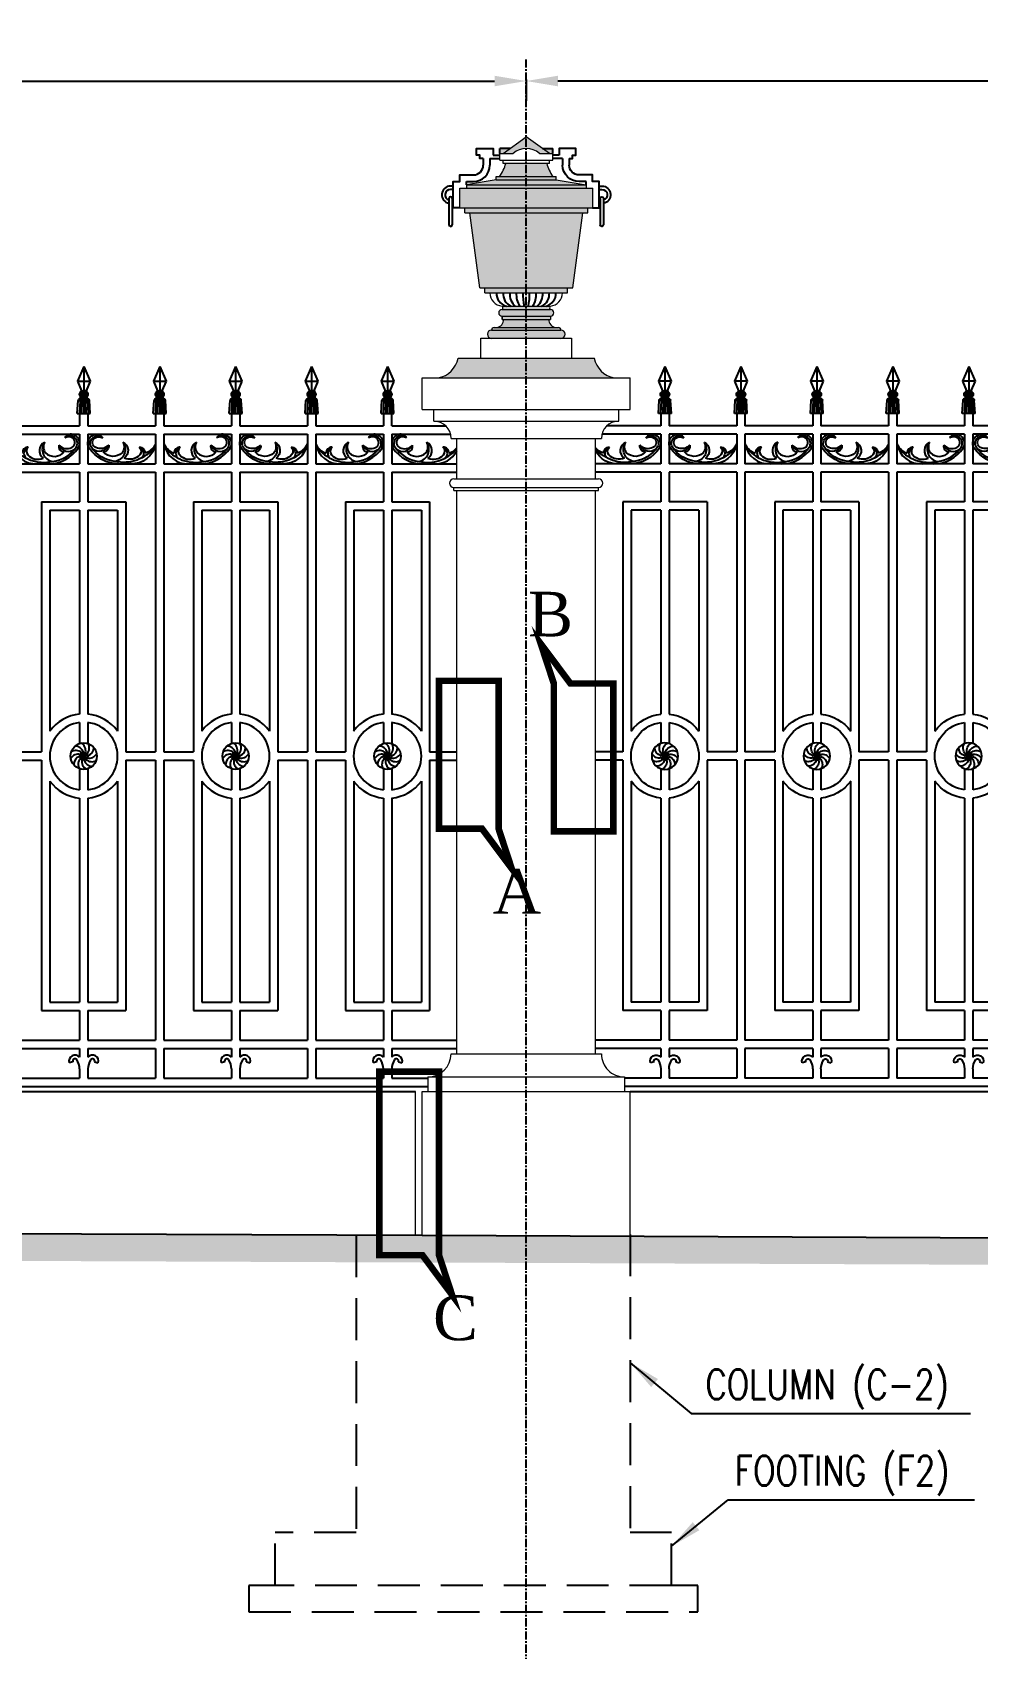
# Model space of a CAD drawing. Header units: inches. Extents: x 295786 to 300745, y 68261 to 70432.
# Drawn here: x 298873.4 to 299016.5, y 68855.1 to 69099.8 of the extents above; entities that cross this region are included whole.
import ezdxf

# ---------------------------------------------------------------- set-up
doc = ezdxf.new("R2010")
doc.units = ezdxf.units.IN
doc.header["$MEASUREMENT"] = 0
doc.linetypes.add('CENTER', pattern=[2, 1.25, -0.25, 0.25, -0.25])
doc.linetypes.add('HIDDEN', pattern=[9.525, 6.35, -3.175])
for name, color, linetype in [('A-TYP-BEAM', 3, 'Continuous'), ('A-TYP-BEAM TEXT', 2, 'Continuous'), ('A-TYP-DIM', 1, 'Continuous'), ('A-TYP-H-TEXT', 2, 'Continuous'), ('A-TYP-SECTION', 5, 'Continuous'), ('A-TYP-ST-LEAN', 1, 'Continuous'), ('arch-elevation-1', 2, 'Continuous'), ('FOOTING', 4, 'Continuous'), ('GRID', 8, 'Continuous'), ('HATCH', 7, 'Continuous'), ('LAYER5', 5, 'Continuous'), ('NO', 3, 'Continuous')]:
    doc.layers.add(name, color=color, linetype=linetype)
doc.layers.add('H252', color=252, linetype='Continuous', lineweight=9)
doc.styles.add('HADINGS', font='times.ttf')
doc.styles.add('rizwan', font='romans.shx', dxfattribs={"width": 0.75})
doc.styles.add('STYLE4', font='romans.shx')
doc.dimstyles.new('STYLE-64', dxfattribs={"dimscale": 64, "dimtxt": 0.09375, "dimasz": 0.09375, "dimexe": 0.0625, "dimexo": 0.0625, "dimgap": 0.03125, "dimtad": 1, "dimzin": 3, "dimdsep": 46, "dimlunit": 4, "dimtxsty": 'rizwan', "dimcen": 0.125, "dimdle": 4, "dimclrd": 1, "dimclre": 1, "dimclrt": 2, "dimadec": 0, "dimazin": 0, "dimtfac": 0.5, "dimtix": 1, "dimtmove": 2, "dimatfit": 3, "dimfxl": 0, "dimfrac": 1, "dimtolj": 1, "dimtzin": 3, "dimarcsym": 0})

# ---------------------------------------------------------------- blocks, each defined once
blk = doc.blocks.new('A$C5B221961')
at = {"layer": 'arch-elevation-1'}
for p, q in [((7.98, 10.2), (8.99, 10.2)), ((6.48, 9.7), (6.48, 8.7)), ((7.48, 9.7), (7.48, 8.7)), ((7.48, 9.7), (8.99, 9.7)), ((1.93, 5.52), (1.52, 5.52)), ((1.93, 5.02), (1.52, 5.02)), ((3.93, 6.2), (4.98, 6.2)), ((1.29, 3.66), (1.29, -0.34)), ((1.79, 3.66), (1.79, -0.34)), ((1.93, 3.38), (1.79, 3.38)), ((1.93, 2.88), (1.79, 2.88)), ((2.93, 2.2), (1.93, 2.2))]:
    blk.add_line(p, q, dxfattribs=at)
for points in [[(6.48, 9.7), (5.98, 9.7), (5.98, 10.2), (5.48, 10.2), (5.48, 11.2), (7.98, 11.2), (7.98, 10.2)], [(1.93, 2.2), (1.93, 6.2), (2.93, 6.2), (2.93, 7.2), (4.98, 7.2)], [(3.93, 5.7), (3.93, 6.2)]]:
    blk.add_lwpolyline(points, dxfattribs=at)
for centre, radius, start, end in [((4.98, 8.7), 2.5, 270, 0), ((4.98, 8.7), 1.5, 270, 0), ((1.52, 4.2), 1.32, 90, 260.0871), ((1.52, 4.2), 0.819, 90, 253.9029), ((1.54, 3.66), 0.25, 0, 180), ((1.54, -0.34), 0.25, 180, 0)]:
    blk.add_arc(centre, radius, start, end, dxfattribs=at)
blk = doc.blocks.new('A$C69E164E6')
at = {"layer": 'H252'}
h = blk.add_hatch(color=250, dxfattribs=at)
h.set_gradient(color1=(54, 54, 54), rotation=270, one_color=1, tint=1)
h.paths.add_polyline_path([(11.99, 35.51), (8.49, 33.01), (9.99, 33.01, -0.375), (13.99, 33.01), (15.49, 33.01)])
h = blk.add_hatch(color=250, dxfattribs=at)
h.set_gradient(color1=(54, 54, 54), rotation=270, one_color=1, tint=1)
h.paths.add_polyline_path([(15.99, 33.76), (14.44, 33.76), (15.49, 33.01), (15.99, 33.01)])
h.paths.add_polyline_path([(9.54, 33.76), (7.99, 33.76), (7.99, 33.01), (8.49, 33.01)])
h = blk.add_hatch(color=250, dxfattribs=at)
h.set_gradient(color1=(54, 54, 54), one_color=1, tint=1, name='CYLINDER')
h.paths.add_polyline_path([(16.54, 29.51), (7.43, 29.51), (7.43, 29.01), (16.54, 29.01)])
h = blk.add_hatch(color=250, dxfattribs=at)
h.set_gradient(color1=(54, 54, 54), one_color=1, tint=1, name='CYLINDER')
h.paths.add_polyline_path([(15.09, 31.51), (8.89, 31.51, -0.101697), (7.93, 29.51), (16.04, 29.51, -0.101697)])
h = blk.add_hatch(color=250, dxfattribs=at)
h.set_gradient(color1=(54, 54, 54), one_color=1, tint=1, name='CYLINDER')
h.paths.add_polyline_path([(22.05, 27.76), (21.05, 27.76), (1.93, 27.76), (1.93, 24.76), (22.05, 24.76)])
h = blk.add_hatch(color=250, dxfattribs=at)
h.set_gradient(color1=(54, 54, 54), one_color=1, tint=1, name='CURVED')
h.paths.add_polyline_path([(16.54, 29.01), (7.43, 29.01), (2.93, 28.26), (21.05, 28.26)])
h = blk.add_hatch(color=250, dxfattribs=at)
h.set_gradient(color1=(54, 54, 54), one_color=1, tint=1, name='CYLINDER')
h.paths.add_polyline_path([(21.05, 28.26), (2.93, 28.26), (2.93, 27.76), (21.05, 27.76)])
h = blk.add_hatch(color=250, dxfattribs=at)
h.set_gradient(color1=(54, 54, 54), one_color=1, tint=1, name='CYLINDER')
h.paths.add_polyline_path([(21.3, 24.76), (2.68, 24.76), (2.68, 24.01), (21.3, 24.01)])
h = blk.add_hatch(color=250, dxfattribs=at)
h.set_gradient(color1=(54, 54, 54), one_color=1, tint=1, name='CYLINDER')
h.paths.add_polyline_path([(20.54, 24.01), (3.43, 24.01), (4.95, 12.65), (19.02, 12.65)])
h = blk.add_hatch(color=250, dxfattribs=at)
h.set_gradient(color1=(54, 54, 54), one_color=1, tint=1, name='CYLINDER')
h.paths.add_polyline_path([(18.25, 12.65), (5.72, 12.65), (5.72, 11.9), (18.25, 11.9)])
h = blk.add_hatch(color=250, dxfattribs=at)
h.set_gradient(color1=(54, 54, 54), one_color=1, tint=1, name='CYLINDER')
h.paths.add_polyline_path([(15.65, 9.9), (8.32, 9.9, -0.582673), (8.32, 9.4), (15.65, 9.4, -0.582673)])
h = blk.add_hatch(color=250, dxfattribs=at)
h.set_gradient(color1=(54, 54, 54), one_color=1, tint=1, name='CYLINDER')
h.paths.add_polyline_path([(15.4, 7.9), (8.57, 7.9, -0.369842), (7.53, 6.65), (16.44, 6.65, -0.369842)])
h = blk.add_hatch(color=250, dxfattribs=at)
h.set_gradient(color1=(54, 54, 54), one_color=1, tint=1, name='CYLINDER')
h.paths.add_polyline_path([(15.65, 9.4), (8.32, 9.4, 1), (8.32, 8.4), (15.65, 8.4, 1)])
h = blk.add_hatch(color=250, dxfattribs=at)
h.set_gradient(color1=(54, 54, 54), one_color=1, tint=1, name='CYLINDER')
edge = h.paths.add_edge_path()
edge.add_arc((17.24, 5.65), 0.625, 270, 450)
edge.add_line((17.24, 6.28), (6.74, 6.28))
edge.add_arc((6.74, 5.65), 0.625, 90, 270)
edge.add_line((6.74, 5.03), (17.24, 5.03))
h = blk.add_hatch(color=250, dxfattribs=at)
h.set_gradient(color1=(54, 54, 54), one_color=1, tint=1, name='CYLINDER')
h.paths.add_polyline_path([(16.86, 6.65), (7.11, 6.65, 0.414214), (6.74, 6.28), (17.24, 6.28, 0.414214)])
h = blk.add_hatch(color=250, dxfattribs=at)
h.set_gradient(color1=(54, 54, 54), rotation=270, one_color=1, tint=1)
h.paths.add_polyline_path([(22.3, 2.03), (1.67, 2.03, -0.307023), (-1.33, -0.97), (25.3, -0.97, -0.307023)])
at = {"layer": 'NO', "lineweight": 0}
h = blk.add_hatch(color=250, dxfattribs=at)
h.set_gradient(color1=(54, 54, 54), one_color=1, tint=1, name='CYLINDER')
h.paths.add_polyline_path([(15.65, 8.4), (8.32, 8.4), (8.32, 7.9), (15.65, 7.9)])
at = {"layer": 'arch-elevation-1', "color": 1}
for p, q in [((7.99, 33.01), (7.99, 33.76)), ((9.54, 33.76), (7.99, 33.76)), ((14.44, 33.76), (15.99, 33.76)), ((15.99, 33.01), (15.99, 33.76))]:
    blk.add_line(p, q, dxfattribs=at)
at = {"layer": 'arch-elevation-1'}
for centre, radius, start, end in [((9.48, 11.84), 2, 178.3019, 255.5291), ((10.53, 11.76), 2.05, 175.9699, 244.6258), ((11.8, 11.7), 2.32, 174.8642, 230.4431), ((13.73, 11.65), 3.25, 175.5829, 212.5343), ((20.29, 11.63), 8.81, 178.2326, 191.3104), ((3.68, 11.63), 8.81, 348.6896, 1.7674), ((10.24, 11.65), 3.25, 327.4657, 4.4171), ((12.17, 11.7), 2.32, 309.5569, 5.1358), ((13.44, 11.76), 2.05, 295.3742, 4.0301), ((14.49, 11.84), 2, 284.4709, 1.6981)]:
    blk.add_arc(centre, radius, start, end, dxfattribs=at)
at = {"layer": 'NO', "lineweight": 0}
for p, q in [((8.49, 33.01), (11.99, 35.51)), ((15.49, 33.01), (11.99, 35.51)), ((7.99, 33.01), (9.99, 33.01)), ((7.99, 32.01), (7.99, 33.01)), ((7.99, 32.01), (15.99, 32.01)), ((8.49, 31.51), (8.49, 32.01)), ((13.99, 33.01), (15.99, 33.01)), ((15.49, 31.51), (15.49, 32.01)), ((15.99, 32.01), (15.99, 33.01)), ((7.43, 29.51), (16.54, 29.51)), ((7.43, 29.01), (7.43, 29.51)), ((15.49, 31.51), (8.49, 31.51)), ((16.54, 29.01), (16.54, 29.51)), ((1.93, 27.76), (22.05, 27.76)), ((1.93, 24.76), (1.93, 27.76)), ((7.43, 29.01), (2.93, 28.26)), ((2.93, 28.26), (2.93, 27.76)), ((2.93, 28.26), (21.05, 28.26)), ((7.43, 29.01), (16.54, 29.01)), ((16.54, 29.01), (21.05, 28.26)), ((21.05, 28.26), (21.05, 27.76)), ((22.05, 24.76), (22.05, 27.76)), ((1.93, 24.76), (22.05, 24.76)), ((2.68, 24.01), (2.68, 24.76)), ((21.3, 24.01), (21.3, 24.76)), ((2.68, 24.01), (21.3, 24.01)), ((4.95, 12.65), (3.43, 24.01)), ((19.02, 12.65), (20.54, 24.01)), ((4.95, 12.65), (19.02, 12.65)), ((5.72, 11.9), (5.72, 12.65)), ((18.25, 11.9), (18.25, 12.65)), ((5.72, 11.9), (18.25, 11.9)), ((8.32, 9.9), (15.65, 9.9)), ((8.32, 9.4), (15.65, 9.4)), ((8.32, 8.4), (8.32, 7.9)), ((8.32, 8.4), (15.65, 8.4)), ((8.32, 7.9), (8.32, 8.4)), ((8.32, 7.9), (15.65, 7.9)), ((15.65, 8.4), (15.65, 7.9)), ((6.74, 6.28), (17.24, 6.28)), ((6.74, 5.03), (17.24, 5.03)), ((7.11, 6.65), (16.86, 6.65))]:
    blk.add_line(p, q, dxfattribs=at)
for points in [[(5.11, 2.03), (5.11, 5.03), (18.86, 5.03), (18.86, 2.03)], [(1.67, 2.03), (22.3, 2.03)]]:
    blk.add_lwpolyline(points, dxfattribs=at)
for centre, radius, start, end in [((11.99, 30.72), 3.04, 48.8879, 131.1121), ((3.54, 32.84), 5.51, 322.809, 346.0365), ((20.43, 32.84), 5.51, 193.9635, 217.191), ((8.54, 11.95), 2.06, 181.3026, 263.813), ((8.18, 9.65), 0.287, 299.5436, 60.4564), ((15.8, 9.65), 0.287, 119.5436, 240.4564), ((15.43, 11.95), 2.06, 276.187, 358.6974), ((7.32, 7.88), 1.25, 279.7524, 0.9384), ((8.32, 8.9), 0.5, 90, 270), ((16.65, 7.88), 1.25, 179.0616, 260.2476), ((15.65, 8.9), 0.5, 270, 90), ((6.74, 5.65), 0.625, 90, 270), ((7.11, 6.28), 0.375, 90, 180), ((16.86, 6.28), 0.375, 0, 90), ((17.24, 5.65), 0.625, 270, 90), ((-2.04, 2.74), 3.78, 280.8646, 349.1354), ((26.01, 2.74), 3.78, 190.8646, 259.1354)]:
    blk.add_arc(centre, radius, start, end, dxfattribs=at)
at = {"layer": 'arch-elevation-1', "color": 1}
blk.add_blockref('A$C5B221961', (-1, 22.56), dxfattribs=at)
at = {"layer": 'arch-elevation-1', "color": 1, "xscale": -1}
blk.add_blockref('A$C5B221961', (24.97, 22.56), dxfattribs=at)
blk = doc.blocks.new('A$C6B381791')
at = {"layer": 'arch-elevation-1'}
for centre, radius, start, end in [((1448, 1472), 1473, 190.57963, 273.23104), ((1006, 1693), 1120, 206.0707, 250.01304), ((996, 644), 373, 90.49059, 180.50005), ((1217, 761), 340, 131.32576, 221.17833), ((2221, 804), 559, 115.47472, 235.04001), ((2485, 1025), 579, 150.59856, 218.0334), ((3185, 1070), 352, 169.48131, 267.62613), ((3331, 1589), 670, 222.76751, 296.15806), ((3595, 1328), 464, 68.75238, 148.82449), ((3432, 1154), 476, 56.60694, 119.54354), ((3477, 1292), 338, 296.1418, 50.133), ((3527, 1240), 571, 329.87501, 65.6305), ((1565, 1101), 826, 223.03394, 294.02366), ((961, 537), 0.0000000233, 90, 303.69007), ((2575, 1253), 800, 226.94183, 318.05409), ((2220, 2179), 2178, 270.4223, 325.76165)]:
    blk.add_arc(centre, radius, start, end, dxfattribs=at)
at = {"layer": 'arch-elevation-1', "color": 1}
for centre, radius, start, end in [((1930, 2446), 2358, 216.77388, 283.03412), ((1145, 631), 415, 111.57155, 220.59803), ((2576, 876), 736, 143.98506, 261.03363), ((2220, 2179), 2044, 276.77061, 325.76165), ((3416, 1385), 629, 203.50695, 309.23451), ((3511, 1242), 452, 330.7094, 133.85142)]:
    blk.add_arc(centre, radius, start, end, dxfattribs=at)
blk = doc.blocks.new('A$C57A04C27')
at = {"layer": 'arch-elevation-1'}
for p, q in [((13, 117.9), (-1.1, 84.7)), ((13, 117.9), (27.1, 84.7)), ((13, 117.9), (13, 63.3)), ((-1.1, 84.7), (8, 63.3)), ((-1.1, 84.7), (27.1, 84.7)), ((27.1, 84.7), (18.1, 63.3)), ((-1.3, 12.7), (0.5, 41.6)), ((6.8, 63.3), (13, 63.3)), ((6.8, 63.3), (6.8, 61)), ((6.8, 61), (13, 61)), ((6.8, 50), (13, 50)), ((6.8, 47.8), (6.8, 50)), ((6.8, 47.8), (19.2, 47.8)), ((19.2, 63.3), (13, 63.3)), ((19.2, 61), (13, 61)), ((19.2, 50), (13, 50)), ((19.2, 63.3), (19.2, 61)), ((19.2, 47.8), (19.2, 50)), ((27.4, 12.7), (25.6, 41.6)), ((-1.3, 12.7), (27.4, 12.7)), ((3.8, 12.7), (3.8, -14.7)), ((22.2, 12.7), (22.2, -14.7))]:
    blk.add_line(p, q, dxfattribs=at)
at = {"layer": 'arch-elevation-1', "color": 1}
for p, q in [((0.5, 41.6), (25.6, 41.6)), ((4.7, 41.6), (3.5, 12.7)), ((8.9, 41.6), (8.3, 12.7)), ((13, 47.8), (13, 12.7)), ((17.2, 41.6), (17.8, 12.7)), ((21.4, 41.6), (22.6, 12.7))]:
    blk.add_line(p, q, dxfattribs=at)
at = {"layer": 'arch-elevation-1'}
for centre, radius, start, end in [((7.1, 41.1), 6.61, 92.1151, 176.4234), ((8.9, 55.5), 5.89, 110.5652, 249.4348), ((17.2, 55.5), 5.89, 290.5652, 69.4348), ((19, 41.1), 6.61, 3.5766, 87.8849)]:
    blk.add_arc(centre, radius, start, end, dxfattribs=at)
at = {"layer": 'arch-elevation-1', "color": 1}
for centre, radius, start, end in [((11.1, 41.7), 6.39, 109.671, 181.5931), ((20.1, 41.2), 11.3, 144.2619, 177.9822), ((5.9, 41.2), 11.3, 2.0178, 35.7381), ((15, 41.7), 6.39, 358.4069, 70.329)]:
    blk.add_arc(centre, radius, start, end, dxfattribs=at)
at = {"layer": 'H252', "color": 1}
for p, q in [((3.2, 56.9), (22.9, 56.9)), ((3.2, 54.1), (22.9, 54.1)), ((4.5, 59.4), (21.6, 59.4)), ((4.5, 51.6), (21.6, 51.6))]:
    blk.add_line(p, q, dxfattribs=at)
blk = doc.blocks.new('15TF GRILL')
at = {"layer": 'arch-elevation-1'}
for p, q in [((92, 100), (102.25, 100)), ((92, 98.75), (102.25, 98.75)), ((102.25, 98.75), (102.25, 94.25)), ((103.5, 100), (113.75, 100)), ((103.5, 98.75), (113.75, 98.75)), ((103.5, 98.75), (103.5, 94.25)), ((113.75, 98.75), (113.75, 94.25)), ((115, 100), (125.25, 100)), ((115, 98.75), (115, 94.25)), ((115, 98.75), (125.25, 98.75)), ((125.25, 98.75), (125.25, 94.25)), ((126.5, 100), (136.75, 100)), ((126.5, 98.75), (136.75, 98.75)), ((126.5, 98.75), (126.5, 94.25)), ((136.75, 98.75), (136.75, 94.25)), ((138, 100), (148.25, 100)), ((138, 98.75), (138, 94.25)), ((138, 98.75), (148.25, 98.75)), ((148.25, 98.75), (148.25, 94.25)), ((149.5, 100), (157.69, 100)), ((149.5, 98.75), (158.42, 98.75)), ((149.5, 98.75), (149.5, 94.25)), ((92, 94.25), (102.25, 94.25)), ((92, 93), (102.25, 93)), ((102.25, 93), (102.25, 88.5)), ((103.5, 94.25), (113.75, 94.25)), ((103.5, 93), (103.5, 88.5)), ((103.5, 93), (113.75, 93)), ((113.75, 93), (113.75, 50.63)), ((115, 94.25), (125.25, 94.25)), ((115, 93), (125.25, 93)), ((115, 93), (115, 50.63)), ((125.25, 93), (125.25, 88.5)), ((126.5, 94.25), (136.75, 94.25)), ((126.5, 93), (126.5, 88.5)), ((126.5, 93), (136.75, 93)), ((136.75, 93), (136.75, 50.63)), ((138, 94.25), (148.25, 94.25)), ((138, 93), (148.25, 93)), ((138, 93), (138, 50.63)), ((148.25, 93), (148.25, 88.5)), ((149.5, 94.25), (159.37, 94.25)), ((149.5, 93), (149.5, 88.5)), ((149.5, 93), (159.37, 93)), ((96.5, 88.5), (102.25, 88.5)), ((96.5, 88.5), (96.5, 50.63)), ((103.5, 88.5), (109.25, 88.5)), ((109.25, 88.5), (109.25, 50.63)), ((119.5, 88.5), (125.25, 88.5)), ((119.5, 88.5), (119.5, 50.63)), ((126.5, 88.5), (132.25, 88.5)), ((132.25, 88.5), (132.25, 50.63)), ((142.5, 88.5), (148.25, 88.5)), ((142.5, 88.5), (142.5, 50.63)), ((149.5, 88.5), (155.25, 88.5)), ((155.25, 88.5), (155.25, 50.63)), ((97.75, 87.25), (102.25, 87.25)), ((97.75, 87.25), (97.75, 53.79)), ((102.25, 87.25), (102.25, 56.34)), ((103.5, 87.25), (103.5, 56.34)), ((103.5, 87.25), (108, 87.25)), ((108, 87.25), (108, 53.79)), ((120.75, 87.25), (125.25, 87.25)), ((120.75, 87.25), (120.75, 53.79)), ((125.25, 87.25), (125.25, 56.34)), ((126.5, 87.25), (126.5, 56.34)), ((126.5, 87.25), (131, 87.25)), ((131, 87.25), (131, 53.79)), ((143.75, 87.25), (148.25, 87.25)), ((143.75, 87.25), (143.75, 53.79)), ((148.25, 87.25), (148.25, 56.34)), ((149.5, 87.25), (149.5, 56.34)), ((149.5, 87.25), (154, 87.25)), ((154, 87.25), (154, 53.79)), ((102.25, 55.09), (102.25, 51.9)), ((103.5, 55.09), (103.5, 51.9)), ((125.25, 55.09), (125.25, 51.9)), ((126.5, 55.09), (126.5, 51.9)), ((148.25, 55.09), (148.25, 51.9)), ((149.5, 55.09), (149.5, 51.9)), ((92, 50.63), (96.5, 50.63)), ((92, 49.38), (96.5, 49.38)), ((96.5, 49.38), (96.5, 11.5)), ((109.25, 50.63), (113.75, 50.63)), ((109.25, 49.38), (109.25, 11.5)), ((109.25, 49.38), (113.75, 49.38)), ((113.75, 49.38), (113.75, 7)), ((115, 50.63), (119.5, 50.63)), ((115, 49.38), (119.5, 49.38)), ((115, 49.38), (115, 7)), ((119.5, 49.38), (119.5, 11.5)), ((132.25, 50.63), (136.75, 50.63)), ((132.25, 49.38), (132.25, 11.5)), ((132.25, 49.38), (136.75, 49.38)), ((136.75, 49.38), (136.75, 7)), ((138, 50.63), (142.5, 50.63)), ((138, 49.38), (142.5, 49.38)), ((138, 49.38), (138, 7)), ((142.5, 49.38), (142.5, 11.5)), ((155.25, 50.63), (159.37, 50.63)), ((155.25, 49.38), (155.25, 11.5)), ((155.25, 49.38), (159.37, 49.38)), ((102.25, 48.1), (102.25, 44.91)), ((103.5, 48.1), (103.5, 44.91)), ((125.25, 48.1), (125.25, 44.91)), ((126.5, 48.1), (126.5, 44.91)), ((148.25, 48.1), (148.25, 44.91)), ((149.5, 48.1), (149.5, 44.91)), ((97.75, 46.21), (97.75, 12.75)), ((108, 46.21), (108, 12.75)), ((120.75, 46.21), (120.75, 12.75)), ((131, 46.21), (131, 12.75)), ((143.75, 46.21), (143.75, 12.75)), ((154, 46.21), (154, 12.75)), ((102.25, 43.66), (102.25, 12.75)), ((103.5, 43.66), (103.5, 12.75)), ((125.25, 43.66), (125.25, 12.75)), ((126.5, 43.66), (126.5, 12.75)), ((148.25, 43.66), (148.25, 12.75)), ((149.5, 43.66), (149.5, 12.75)), ((97.75, 12.75), (102.25, 12.75)), ((103.5, 12.75), (108, 12.75)), ((120.75, 12.75), (125.25, 12.75)), ((126.5, 12.75), (131, 12.75)), ((143.75, 12.75), (148.25, 12.75)), ((149.5, 12.75), (154, 12.75)), ((96.5, 11.5), (102.25, 11.5)), ((102.25, 11.5), (102.25, 7)), ((103.5, 11.5), (109.25, 11.5)), ((103.5, 11.5), (103.5, 7)), ((119.5, 11.5), (125.25, 11.5)), ((125.25, 11.5), (125.25, 7)), ((126.5, 11.5), (132.25, 11.5)), ((126.5, 11.5), (126.5, 7)), ((142.5, 11.5), (148.25, 11.5)), ((148.25, 11.5), (148.25, 7)), ((149.5, 11.5), (155.25, 11.5)), ((149.5, 11.5), (149.5, 7)), ((92, 7), (102.25, 7)), ((92, 5.75), (102.25, 5.75)), ((102.25, 5.75), (102.25, 4.43)), ((103.5, 7), (113.75, 7)), ((103.5, 5.75), (103.5, 4.43)), ((103.5, 5.75), (113.75, 5.75)), ((113.75, 5.75), (113.75, 1.25)), ((115, 7), (125.25, 7)), ((115, 5.75), (125.25, 5.75)), ((115, 5.75), (115, 1.25)), ((125.25, 5.75), (125.25, 4.43)), ((126.5, 7), (136.75, 7)), ((126.5, 5.75), (126.5, 4.43)), ((126.5, 5.75), (136.75, 5.75)), ((136.75, 5.75), (136.75, 1.25)), ((138, 7), (148.25, 7)), ((138, 5.75), (148.25, 5.75)), ((138, 5.75), (138, 1.25)), ((148.25, 5.75), (148.25, 4.43)), ((149.5, 7), (159.37, 7)), ((149.5, 5.75), (149.5, 4.43)), ((149.5, 5.75), (159.37, 5.75)), ((101.23, 3.73), (100.68, 3.55)), ((102.25, 2.66), (102.25, 1.25)), ((103.5, 2.66), (103.5, 1.25)), ((104.52, 3.73), (105.07, 3.55)), ((124.23, 3.73), (123.68, 3.55)), ((125.25, 2.66), (125.25, 1.25)), ((126.5, 2.66), (126.5, 1.25)), ((127.52, 3.73), (128.07, 3.55)), ((147.23, 3.73), (146.68, 3.55)), ((148.25, 2.66), (148.25, 1.25)), ((149.5, 2.66), (149.5, 1.25)), ((150.52, 3.73), (151.07, 3.55)), ((4.75, 0), (155, 0)), ((92, 1.25), (102.25, 1.25)), ((103.5, 1.25), (113.75, 1.25)), ((115, 1.25), (125.25, 1.25)), ((126.5, 1.25), (136.75, 1.25)), ((138, 1.25), (148.25, 1.25)), ((149.5, 1.25), (155, 1.25))]:
    blk.add_line(p, q, dxfattribs=at)
for centre in [(102.87, 50), (125.87, 50), (148.87, 50)]:
    blk.add_circle(centre, 2, dxfattribs=at)
at = {"layer": 'arch-elevation-1', "color": 1}
for centre, radius in [((102.87, 50), 0.6), ((102.87, 50), 0.4), ((125.87, 50), 0.6), ((125.87, 50), 0.4), ((148.87, 50), 0.6), ((148.87, 50), 0.4)]:
    blk.add_circle(centre, radius, dxfattribs=at)
at = {"layer": 'arch-elevation-1'}
for centre, radius, start, end in [((150.93, 97.35), 1.43, 114.3695, 210.125), ((151.06, 97.48), 0.846, 129.867, 243.8582), ((150.76, 97.57), 1.16, 31.1755, 111.2476), ((151.17, 97.13), 1.19, 60.4565, 123.3931), ((154.2, 99.7), 5.45, 214.2383, 269.5777), ((151.42, 98.22), 1.68, 243.8419, 317.2325), ((151.79, 96.92), 0.88, 272.3739, 10.5187), ((153.31, 97.38), 2, 221.9459, 313.0582), ((153.54, 96.81), 1.45, 321.9666, 29.4014), ((154.2, 96.26), 1.4, 304.96, 64.5253), ((155.84, 97), 2.06, 245.9763, 316.9661), ((156.13, 97.93), 3.68, 266.769, 331.7843), ((156.71, 96.15), 0.851, 318.8217, 48.6742), ((157.26, 95.86), 0.931, 359.4999, 89.5094), ((157.35, 95.59), 5.820766091346741e-11, 236.3099, 90), ((157.24, 98.48), 2.8, 289.987, 319.8445), ((102.87, 50), 6.38, 95.6263, 143.5062), ((102.87, 50), 6.38, 36.4938, 84.3737), ((125.87, 50), 6.38, 95.6263, 143.5062), ((125.87, 50), 6.38, 36.4938, 84.3737), ((148.87, 50), 6.38, 95.6263, 143.5062), ((148.87, 50), 6.38, 36.4938, 84.3737), ((102.87, 50), 5.13, 97.0047, 262.9953), ((102.87, 50), 5.13, 277.0047, 82.9953), ((125.87, 50), 5.13, 97.0047, 262.9953), ((125.87, 50), 5.13, 277.0047, 82.9953), ((148.87, 50), 5.13, 97.0047, 262.9953), ((148.87, 50), 5.13, 277.0047, 82.9953), ((102.87, 50), 6.38, 216.4938, 264.3737), ((102.87, 50), 6.38, 275.6263, 323.5062), ((125.87, 50), 6.38, 216.4938, 264.3737), ((125.87, 50), 6.38, 275.6263, 323.5062), ((148.87, 50), 6.38, 216.4938, 264.3737), ((148.87, 50), 6.38, 275.6263, 323.5062), ((101.55, 3.84), 0.916, 40.3262, 198.575), ((101.55, 3.84), 0.338, 40.3262, 198.575), ((99.56, 2.58), 2.69, 1.8315, 33.3032), ((104.2, 3.84), 0.916, 341.425, 139.6738), ((106.19, 2.58), 2.69, 146.6968, 178.1685), ((104.2, 3.84), 0.338, 341.425, 139.6738), ((124.55, 3.84), 0.916, 40.3262, 198.575), ((124.55, 3.84), 0.338, 40.3262, 198.575), ((122.56, 2.58), 2.69, 1.8315, 33.3032), ((127.2, 3.84), 0.916, 341.425, 139.6738), ((129.19, 2.58), 2.69, 146.6968, 178.1685), ((127.2, 3.84), 0.338, 341.425, 139.6738), ((147.55, 3.84), 0.916, 40.3262, 198.575), ((147.55, 3.84), 0.338, 40.3262, 198.575), ((145.56, 2.58), 2.69, 1.8315, 33.3032), ((150.2, 3.84), 0.916, 341.425, 139.6738), ((152.19, 2.58), 2.69, 146.6968, 178.1685), ((150.2, 3.84), 0.338, 341.425, 139.6738)]:
    blk.add_arc(centre, radius, start, end, dxfattribs=at)
at = {"layer": 'arch-elevation-1', "color": 1}
for centre, radius, start, end in [((150.97, 97.35), 1.13, 46.1486, 209.2906), ((154.2, 99.7), 5.11, 214.2383, 263.2294), ((151.21, 97.71), 1.57, 230.7655, 336.493), ((153.31, 96.44), 1.84, 278.9664, 36.0149), ((154.93, 100.36), 5.89, 256.9659, 319.0207), ((156.89, 95.82), 1.04, 319.402, 68.4284), ((101.6, 50.22), 1.29, 16.9198, 91.3078), ((101.88, 50.83), 1.29, 346.9198, 61.3078), ((102.43, 51.22), 1.29, 316.9198, 31.3078), ((124.6, 50.22), 1.29, 16.9198, 91.3078), ((124.88, 50.83), 1.29, 346.9198, 61.3078), ((125.43, 51.22), 1.29, 316.9198, 31.3078), ((147.6, 50.22), 1.29, 16.9198, 91.3078), ((147.88, 50.83), 1.29, 346.9198, 61.3078), ((148.43, 51.22), 1.29, 316.9198, 31.3078), ((102.05, 49.01), 1.29, 76.9198, 151.3078), ((101.66, 49.56), 1.29, 46.9198, 121.3078), ((102.65, 48.73), 1.29, 106.9198, 181.3078), ((103.32, 48.78), 1.29, 136.9198, 211.3078), ((102.65, 48.73), 1.29, 80.1121, 97.8926), ((102.05, 49.01), 1.29, 50.1121, 67.8926), ((103.32, 48.78), 1.29, 110.1121, 127.8926), ((103.87, 49.17), 1.29, 166.9198, 241.3078), ((103.87, 49.17), 1.29, 140.1121, 157.8926), ((101.66, 49.56), 1.29, 20.1121, 37.8926), ((104.15, 49.78), 1.29, 170.1121, 187.8926), ((101.6, 50.22), 1.29, 350.1121, 7.8926), ((101.88, 50.83), 1.29, 320.1121, 337.8926), ((102.43, 51.22), 1.29, 290.1121, 307.8926), ((104.09, 50.45), 1.29, 200.1121, 217.8926), ((103.7, 50.99), 1.29, 230.1121, 247.8926), ((103.1, 51.27), 1.29, 260.1121, 277.8926), ((104.15, 49.78), 1.29, 196.9198, 271.3078), ((104.09, 50.45), 1.29, 226.9198, 301.3078), ((103.7, 50.99), 1.29, 256.9198, 331.3078), ((103.1, 51.27), 1.29, 286.9198, 1.3078), ((125.05, 49.01), 1.29, 76.9198, 151.3078), ((124.66, 49.56), 1.29, 46.9198, 121.3078), ((125.65, 48.73), 1.29, 106.9198, 181.3078), ((126.32, 48.78), 1.29, 136.9198, 211.3078), ((125.65, 48.73), 1.29, 80.1121, 97.8926), ((125.05, 49.01), 1.29, 50.1121, 67.8926), ((126.32, 48.78), 1.29, 110.1121, 127.8926), ((126.87, 49.17), 1.29, 166.9198, 241.3078), ((126.87, 49.17), 1.29, 140.1121, 157.8926), ((124.66, 49.56), 1.29, 20.1121, 37.8926), ((127.15, 49.78), 1.29, 170.1121, 187.8926), ((124.6, 50.22), 1.29, 350.1121, 7.8926), ((124.88, 50.83), 1.29, 320.1121, 337.8926), ((125.43, 51.22), 1.29, 290.1121, 307.8926), ((127.09, 50.45), 1.29, 200.1121, 217.8926), ((126.7, 50.99), 1.29, 230.1121, 247.8926), ((126.1, 51.27), 1.29, 260.1121, 277.8926), ((127.15, 49.78), 1.29, 196.9198, 271.3078), ((127.09, 50.45), 1.29, 226.9198, 301.3078), ((126.7, 50.99), 1.29, 256.9198, 331.3078), ((126.1, 51.27), 1.29, 286.9198, 1.3078), ((148.05, 49.01), 1.29, 76.9198, 151.3078), ((147.66, 49.56), 1.29, 46.9198, 121.3078), ((148.65, 48.73), 1.29, 106.9198, 181.3078), ((149.32, 48.78), 1.29, 136.9198, 211.3078), ((148.65, 48.73), 1.29, 80.1121, 97.8926), ((148.05, 49.01), 1.29, 50.1121, 67.8926), ((149.32, 48.78), 1.29, 110.1121, 127.8926), ((149.87, 49.17), 1.29, 166.9198, 241.3078), ((149.87, 49.17), 1.29, 140.1121, 157.8926), ((147.66, 49.56), 1.29, 20.1121, 37.8926), ((150.15, 49.78), 1.29, 170.1121, 187.8926), ((147.6, 50.22), 1.29, 350.1121, 7.8926), ((147.88, 50.83), 1.29, 320.1121, 337.8926), ((148.43, 51.22), 1.29, 290.1121, 307.8926), ((150.09, 50.45), 1.29, 200.1121, 217.8926), ((149.7, 50.99), 1.29, 230.1121, 247.8926), ((149.1, 51.27), 1.29, 260.1121, 277.8926), ((150.15, 49.78), 1.29, 196.9198, 271.3078), ((150.09, 50.45), 1.29, 226.9198, 301.3078), ((149.7, 50.99), 1.29, 256.9198, 331.3078), ((149.1, 51.27), 1.29, 286.9198, 1.3078)]:
    blk.add_arc(centre, radius, start, end, dxfattribs=at)
at = {"layer": 'arch-elevation-1', "color": 1, "xscale": 0.06790268880802032, "yscale": 0.06790268880802032, "zscale": 0.06790268880802032}
for p in [(101.99, 101), (113.49, 101), (124.99, 101), (136.49, 101), (147.99, 101)]:
    blk.add_blockref('A$C57A04C27', p, dxfattribs=at)
at = {"layer": 'LAYER5', "xscale": 0.0025, "yscale": 0.0025, "zscale": 0.0025}
for p in [(92, 94.25), (115, 94.25), (138, 94.25)]:
    blk.add_blockref('A$C6B381791', p, dxfattribs=at)
at = {"layer": 'LAYER5', "xscale": -0.0025, "yscale": 0.0025, "zscale": 0.0025, "rotation": 4.653669449794507e-08}
for p in [(113.75, 94.25), (136.75, 94.25)]:
    blk.add_blockref('A$C6B381791', p, dxfattribs=at)
blk = doc.blocks.new('*D129')
at = {"layer": 'A-TYP-DIM', "color": 1, "lineweight": -2, "ltscale": 1.5, "transparency": 16777216}
for p, q in [((298768.14, 69092.7), (298768.14, 69089.46)), ((298772.94, 69092.46), (298943.34, 69092.46)), ((298948.14, 69092.7), (298948.14, 69089.46))]:
    blk.add_line(p, q, dxfattribs=at)
at = {"layer": 'A-TYP-DIM', "color": 1, "ltscale": 1.5, "transparency": 16777216}
for points in [[(298772.94, 69093.26), (298772.94, 69091.66), (298768.14, 69092.46)], [(298943.34, 69093.26), (298943.34, 69091.66), (298948.14, 69092.46)]]:
    blk.add_solid(points, dxfattribs=at)
at = {"layer": 'Defpoints', "color": 0, "ltscale": 1.5, "transparency": 16777216}
for p in [(298768.14, 69095.7), (298948.14, 69095.7), (298948.14, 69092.46)]:
    blk.add_point(p, dxfattribs=at)
at = {"layer": 'A-TYP-DIM', "color": 2, "ltscale": 1.5, "transparency": 16777216, "insert": (298858.14, 69096.75), "char_height": 4.688, "attachment_point": 5, "style": 'rizwan'}
blk.add_mtext('\\A1;15\'-0"', dxfattribs=at)
blk = doc.blocks.new('*D130')
at = {"layer": 'A-TYP-DIM', "color": 1, "lineweight": -2, "ltscale": 1.5, "transparency": 16777216}
for p, q in [((298948.14, 69092.7), (298948.14, 69089.46)), ((299123.34, 69092.46), (298952.94, 69092.46)), ((299128.14, 69092.7), (299128.14, 69089.46))]:
    blk.add_line(p, q, dxfattribs=at)
at = {"layer": 'A-TYP-DIM', "color": 1, "ltscale": 1.5, "transparency": 16777216}
for points in [[(298952.94, 69093.26), (298952.94, 69091.66), (298948.14, 69092.46)], [(299123.34, 69093.26), (299123.34, 69091.66), (299128.14, 69092.46)]]:
    blk.add_solid(points, dxfattribs=at)
at = {"layer": 'Defpoints', "color": 0, "ltscale": 1.5, "transparency": 16777216}
for p in [(298948.14, 69095.7), (299128.14, 69095.7), (298948.14, 69092.46)]:
    blk.add_point(p, dxfattribs=at)
at = {"layer": 'A-TYP-DIM', "color": 2, "ltscale": 1.5, "transparency": 16777216, "insert": (299038.14, 69096.75), "char_height": 4.688, "attachment_point": 5, "style": 'rizwan'}
blk.add_mtext('\\A1;15\'-0"', dxfattribs=at)

msp = doc.modelspace()

# ---------------------------------------------------------------- hatches: boundary and pattern name
at = {"layer": 'HATCH'}
h = msp.add_hatch(dxfattribs=at)
h.set_pattern_fill('EARTH', color=256, scale=30, angle=45, style=0)
h.set_pattern_definition([(45, (-416899.16, -294290.9236), (9e-16, 10.60660172), [7.5, -7.5]), (45, (-416901.149, -294288.935), (9e-16, 10.60660172), [7.5, -7.5]), (45, (-416903.138, -294286.946), (9e-16, 10.60660172), [7.5, -7.5]), (135, (-416903.138, -294285.62), (-10.60660172, 9e-16), [7.5, -7.5]), (135, (-416901.149, -294283.6316), (-10.60660172, 9e-16), [7.5, -7.5]), (135, (-416899.16, -294281.643), (-10.60660172, 9e-16), [7.5, -7.5])])
h.paths.add_polyline_path([(298701.95206826, 68918.50863992), (298701.95206826, 68914.50863992), (299164.65533636, 68912.69059514), (299164.67211126, 68916.69052479)])

# ---------------------------------------------------------------- linework, layer by layer
at = {"layer": 'A-TYP-BEAM'}
for p, q in [((298783.89307088, 68939.50863992), (298931.39307088, 68939.50863992)), ((298963.89307088, 68939.50863992), (299112.39307087, 68939.50863992))]:
    msp.add_line(p, q, dxfattribs=at)
at = {"layer": 'A-TYP-BEAM', "color": 1}
for p, q in [((298746.39307088, 68918.53482002), (298932.39307088, 68917.72323677)), ((298932.39307088, 68917.72323677), (299164.67211126, 68916.69052479))]:
    msp.add_line(p, q, dxfattribs=at)
at = {"layer": 'A-TYP-SECTION', "linetype": 'HIDDEN', "const_width": 1}
for points in [[(298952.32078, 69001.25467148), (298952.32078, 68978.86263422), (298961.35257754, 68978.86263422), (298961.35257754, 69001.25467148), (298954.83263213, 69001.25467148), (298950.35605003, 69007.24610862), (298952.32078, 69001.25467148)], [(298943.96536176, 68979.26260836), (298943.96536176, 69001.65464561), (298934.93356421, 69001.65464561), (298934.93356421, 68979.26260836), (298941.45350962, 68979.26260836), (298945.93009172, 68973.27117122), (298943.96536176, 68979.26260836)], [(298934.93421273, 68914.71723914), (298934.93421273, 68942.50117242), (298925.90241519, 68942.50117242), (298925.90241519, 68914.71723914), (298932.4223606, 68914.71723914), (298936.8989427, 68908.725802), (298934.93421273, 68914.71723914)]]:
    msp.add_lwpolyline(points, dxfattribs=at)
at = {"layer": 'A-TYP-ST-LEAN', "linetype": 'HIDDEN'}
msp.add_lwpolyline([(298910.14307087, 68864.72323677), (298906.14307087, 68864.72323677), (298906.14307087, 68860.72323677), (298974.14307087, 68860.72323677), (298974.14307087, 68864.72323677), (298970.14307087, 68864.72323677)], dxfattribs=at)
at = {"layer": 'FOOTING', "color": 1, "linetype": 'HIDDEN'}
for p, q in [((298922.39307088, 68917.72323677), (298922.39307087, 68872.72323677)), ((298963.89307088, 68917.86068232), (298963.89307088, 68872.72323677)), ((298910.14307087, 68864.72323677), (298910.14307087, 68872.72323677)), ((298922.39307087, 68872.72323677), (298910.14307087, 68872.72323677)), ((298970.14307087, 68872.72323677), (298963.89307088, 68872.72323677)), ((298970.14307087, 68864.72323677), (298970.14307087, 68872.72323677)), ((298970.14307087, 68864.72323677), (298910.14307087, 68864.72323677))]:
    msp.add_line(p, q, dxfattribs=at)
at = {"layer": 'GRID', "linetype": 'CENTER'}
msp.add_line((298948.14307087, 68692.51781702), (298948.14307088, 69095.69963382), dxfattribs=at)
msp.add_line((298948.14307087, 68692.51781702), (298948.14307088, 69095.69963382), dxfattribs=at)
at = {"layer": 'NO', "lineweight": 0}
for p, q in [((298932.39307087, 69042.73591265), (298932.39307087, 69047.50863992)), ((298932.39307087, 69047.50863992), (298963.89307088, 69047.50863992)), ((298963.89307088, 69042.73591265), (298963.89307088, 69047.50863992)), ((298932.39307087, 69042.73591265), (298963.89307088, 69042.73591265)), ((298934.14307087, 69040.98591265), (298934.14307087, 69042.73591265)), ((298934.14307087, 69040.98591265), (298962.14307088, 69040.98591265)), ((298962.14307088, 69040.98591265), (298962.14307088, 69042.73591265)), ((298936.76807088, 69038.36091265), (298959.51807088, 69038.36091265)), ((298937.64307088, 69032.23591265), (298937.64307088, 69038.36091265)), ((298958.64307088, 69032.23591265), (298958.64307088, 69038.36091265)), ((298937.20557088, 69032.23591265), (298959.08057088, 69032.23591265)), ((298937.20557088, 69030.92341265), (298959.08057088, 69030.92341265)), ((298937.20557088, 69030.48591264), (298937.20557088, 69030.92341265)), ((298959.08057088, 69030.48591265), (298959.08057088, 69030.92341265)), ((298937.20557088, 69030.48591264), (298959.08057088, 69030.48591265)), ((298937.64307088, 68945.19613992), (298937.64307088, 69030.48591264)), ((298958.64307088, 68945.19613992), (298958.64307088, 69030.48591265)), ((298936.76807088, 68945.19613992), (298959.51807088, 68945.19613992)), ((298933.26807088, 68941.69613992), (298963.01807088, 68941.69613992)), ((298933.26807088, 68941.69613992), (298933.26807088, 68939.50863992)), ((298963.01807088, 68941.69613992), (298963.01807088, 68939.50863992)), ((298931.39307088, 68917.72323677), (298931.39307088, 68939.50863992)), ((298932.39307088, 68917.72323677), (298932.39307088, 68939.50863992)), ((298932.39307088, 68939.50863992), (298963.89307088, 68939.50863992)), ((298963.89307088, 68917.58579122), (298963.89307088, 68939.50863992))]:
    msp.add_line(p, q, dxfattribs=at)
for centre, radius, start, end in [((298934.14307087, 69038.36091265), 2.625, 0, 90), ((298962.14307088, 69038.36091265), 2.625, 90, 180), ((298937.20557088, 69031.57966265), 0.65625, 90, 270), ((298959.08057088, 69031.57966265), 0.65625, 270, 90), ((298933.26807088, 68945.19613992), 3.5, 269.9999999933, 359.9999999933), ((298963.01807087, 68945.19613992), 3.5, 180.0000000067, 270.0000000067)]:
    msp.add_arc(centre, radius, start, end, dxfattribs=at)

# ---------------------------------------------------------------- block references
at = {"color": 1}
msp.add_blockref('15TF GRILL', (298778.26807272, 68940.25863411), dxfattribs=at)
at = {"color": 1, "xscale": -1}
msp.add_blockref('15TF GRILL', (299118.01806903, 68940.25863411), dxfattribs=at)
at = {"layer": 'arch-elevation-1', "color": 1}
msp.add_blockref('A$C69E164E6', (298936.15784126, 69048.47973678), dxfattribs=at)

# ---------------------------------------------------------------- texts
at = {"layer": 'A-TYP-BEAM TEXT', "style": 'STYLE4', "width": 0.8}
for s, p in [('COLUMN (C-2)', (298975.27360761, 68892.90030726)), ('FOOTING (F2)', (298979.70463996, 68879.83570259))]:
    msp.add_text(s, height=4.5, dxfattribs=at).set_placement(p)
at = {"layer": 'A-TYP-H-TEXT', "color": 5, "style": 'HADINGS'}
for s, p in [('B', (298948.43261043, 69008.38558693)), ('A', (298943.06484625, 68966.39517912)), ('C', (298934.03369723, 68901.8498099))]:
    msp.add_text(s, height=6.75, dxfattribs=at).set_placement(p)

# ---------------------------------------------------------------- dimensions: what is measured, and where the dimension line sits
at = {"layer": 'A-TYP-DIM', "ltscale": 1.5}
dim = msp.add_linear_dim(base=(298948.14307088, 69092.46404924), p1=(298768.14307088, 69095.69963382), p2=(298948.14307088, 69095.69963382), dimstyle='STYLE-64', override={"dimscale": 48, "dimtxt": 0.097656, "dimasz": 0.1, "dimtmove": 0, "dimatfit": 2}, dxfattribs=at)
dim.commit()
dim.dimension.update_dxf_attribs({"geometry": '*D129', "text_midpoint": (298858.14307088, 69096.75422781)})
dim = msp.add_linear_dim(base=(298948.14307087, 69092.46404924), p1=(299128.14307087, 69095.69963382), p2=(298948.14307087, 69095.69963382), angle=180, dimstyle='STYLE-64', override={"dimscale": 48, "dimtxt": 0.097656, "dimasz": 0.1, "dimtmove": 0, "dimatfit": 2}, dxfattribs=at)
dim.commit()
dim.dimension.update_dxf_attribs({"geometry": '*D130', "text_midpoint": (299038.14307087, 69096.75422781)})

# ---------------------------------------------------------------- leaders
for points in [[(298963.89307088, 68898.4368744), (298973.09948169, 68890.73077358), (299015.40760069, 68890.73077358)], [(298970.14307087, 68870.64080184), (298978.71583379, 68877.66616892), (299016.02877666, 68877.66616892)]]:
    msp.add_leader(points, dimstyle='STYLE-64', override={"dimscale": 48, "dimtxt": 0.097656, "dimasz": 0.1, "dimtmove": 0, "dimatfit": 2}, dxfattribs=at)

doc.saveas('drawing.dxf')
